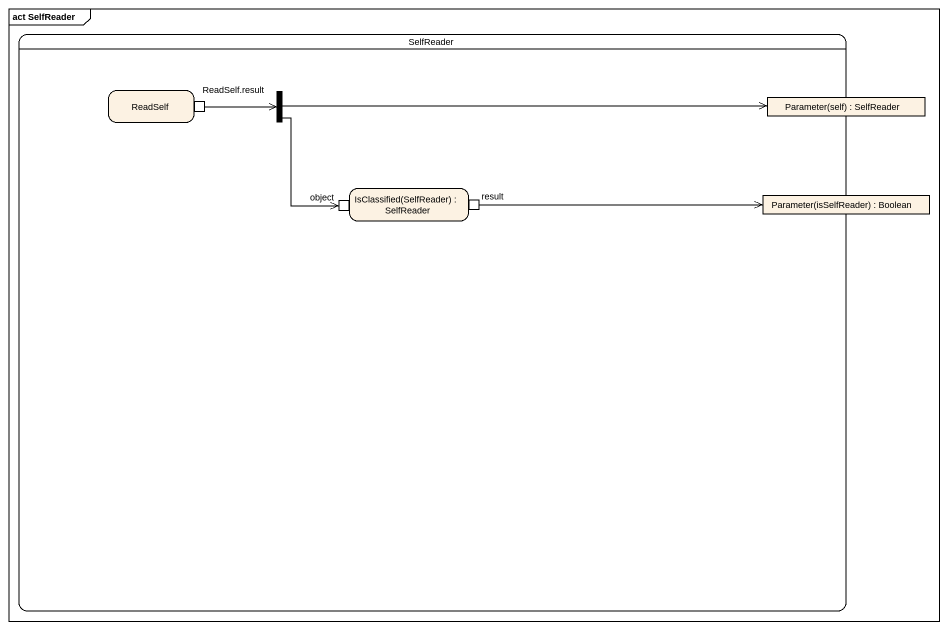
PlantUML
@startuml
mainframe act SelfReader
hide empty description
state SelfReader {
  state ReadSelf {
    state "ReadSelf.result" as ReadSelf_result <<outputPin>>
  }
  state fork1 <<fork>>
  state "Parameter(self) : SelfReader" as Parameter_self <<object>>
  state "IsClassified(SelfReader) : SelfReader" as IsClassified_SelfReader {
    state "object" as object_ <<inputPin>>
    state result <<outputPin>>
  }
  state "Parameter(isSelfReader) : Boolean" as Parameter_isSelfReader <<object>>
}
ReadSelf_result -right-> fork1
fork1 -right-> Parameter_self
fork1 --> object_
result -right-> Parameter_isSelfReader
@enduml
